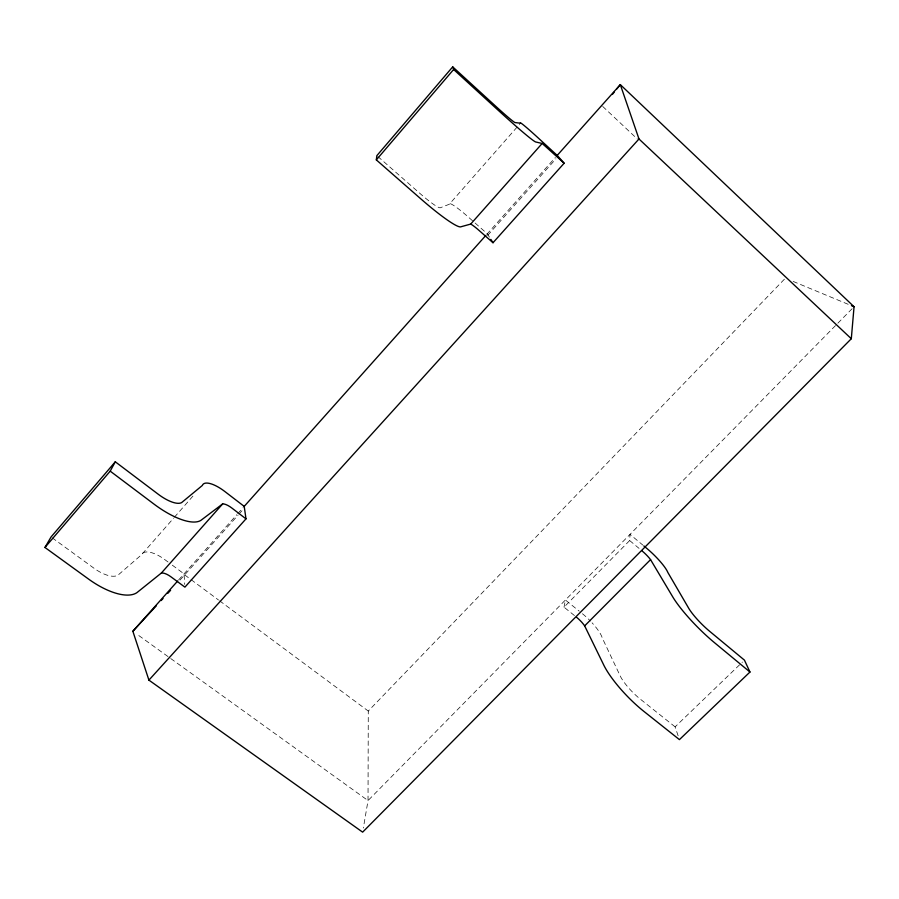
<?xml version="1.0" encoding="UTF-8"?>
<svg xmlns="http://www.w3.org/2000/svg" width="899" height="899" viewBox="0 0 899 899"><rect width="100%" height="100%" fill="white"/><g stroke="black" fill="none" stroke-linecap="round" stroke-linejoin="round"><path stroke-width="0.67" stroke-dasharray="4.5 3.37" d="M784.389 279.207L368.275 711.053L368.028 800.571L363.342 828.024M574.439 615.545L564.021 607.162L629.671 540.546L630.019 534.366L642.763 545.03M564.021 607.162L565.415 600.015L579.237 611.163M52.187 537.804L93.945 568.202A26.082 11.327 38.6 0 0 118.027 575.124L141.323 554.941L173.687 518.094M174.384 517.24L193.723 495.214M377.906 156.561L420.002 193.487A28.24 3.293 42.1 0 0 440.15 207.826L449.32 204.242L519.577 124.264M178.609 579.956L236.808 514.7M237.729 513.655L243.045 507.699M486.775 234.381L555.346 157.482M180.025 580.069L238.033 515.206M238.965 514.161L242.708 509.969M487.696 235.347L555.953 158.831M852.083 308.739L368.028 800.571L136.266 633.728M678.127 735.787L675.104 726.853L742.439 662.069M793.143 281.432L850.162 305.121M168.012 561.987L164.809 559.616A24.621 10.271 39.9 0 0 141.323 554.941M172.293 565.156L184.037 573.877L184.733 584.485M184.733 574.944L218.513 599.993M219.648 600.835L368.275 711.053M675.104 726.853L640.212 699.051A24.734 6.315 45.9 0 1 620.49 676.542L602.24 637.919A23.868 6.035 45 0 0 592.081 622.827M629.671 540.546L639.032 548.368M602.701 106.43L637.402 139.053M489.449 237.145L487.303 233.785L468.031 216.794A26.554 2.967 42.4 0 0 449.32 204.242M582.428 613.736A23.868 6.035 45 0 1 590.418 621.063"/><path stroke-width="1.35" d="M177.676 581.001L132.861 631.267L148.919 680.127L362.634 832.148L851.308 338.732L854.05 306.739L620.31 84.63L556.807 155.842M376.333 159.898L376.861 155.639L452.714 66.852L495.832 106.329A28.757 1.236 42.8 0 0 514.936 122.545L520.499 123.208A27.015 1.101 42.9 0 1 537.962 137.727L557.211 155.392L564.145 163.225L493.012 242.73L478.92 230.324A13.339 1.506 42.4 0 0 470.705 224.076L460.546 226.885A56.513 6.596 42.1 0 1 420.283 198.398L376.333 159.898L453.624 69.493L452.714 66.852M44.95 547.469L110.206 471.143L115.286 461.794L158.28 494.27A26.498 9.855 39.4 0 0 181.654 502.575L202.354 485.46A25.003 8.923 40.5 0 1 224.964 491.607L244.213 506.395L245.989 518.858L184.913 587.137L170.844 576.742A12.361 5.203 40.1 0 0 161.404 573L136.963 592.61A52.187 22.677 38.6 0 1 88.641 579.125L44.95 547.469L51.052 536.973L115.286 461.794M612.388 94.44L614.152 92.26M616.793 88.99L620.31 84.63L638.987 138.985L851.308 338.732M161.404 573L222.694 503.867A12.552 4.517 40.7 0 1 231.908 508.081L245.989 518.858M470.705 224.076L542.164 143.458L564.145 163.225M243.977 506.654L485.842 235.426M148.919 680.127L638.987 138.985M132.861 631.267L156.437 605.668M161.157 600.554L163.045 598.498M167.753 593.385L170.585 590.306M643.819 545.918L647.01 548.581A24.239 4.641 44.5 0 1 667.833 572.427L689.095 608.915A25.127 4.866 45.2 0 0 709.637 631.289L744.439 660.136L749.968 672.025L679.43 739.619L644.01 711.491A49.501 12.642 45.9 0 1 604.173 665.889L584.665 625.884L650.55 559.628A12.226 2.371 44.5 0 0 642.144 550.975M222.694 503.867L200.87 520.375A53.03 19.722 39.4 0 1 153.987 504.092L110.206 471.143M542.164 143.458L535.68 141.975A57.547 2.472 42.8 0 1 497.563 109.689L453.624 69.493M851.454 305.66L854.05 306.739M749.968 672.025L714.638 642.807A50.265 9.732 45.2 0 1 673.115 597.509L650.55 559.628M490.876 239.381L493.012 242.73M576.517 617.231A12.047 3.079 45 0 1 584.665 625.884"/></g></svg>
